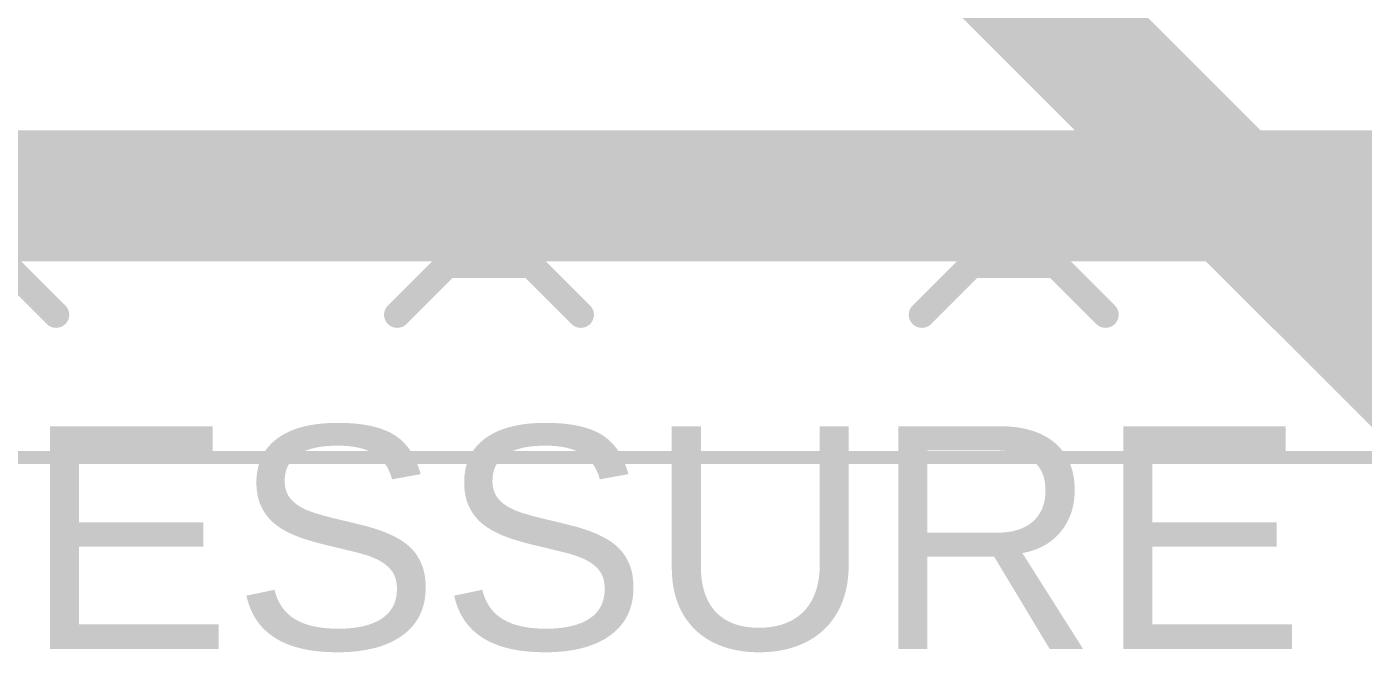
# Model space of a CAD drawing. Header units: millimetres. Extents: x 0 to 214, y 0 to 214.
# Drawn here: x 5.846 to 6.355, y -0.101 to 0.137 of the extents above; entities that cross this region are included whole.
import ezdxf

# ---------------------------------------------------------------- set-up
doc = ezdxf.new("R2010")
doc.units = ezdxf.units.MM
doc.header["$MEASUREMENT"] = 0
for name, color, linetype in [('BottomLayer', 5, 'Continuous'), ('TopLayer', 1, 'Continuous'), ('TopOverlay', 2, 'Continuous')]:
    doc.layers.add(name, color=color, linetype=linetype)
doc.styles.add('Arial', font='', dxfattribs={"height": 0.2})
doc.styles.get('Arial').set_extended_font_data('Arial')

# ---------------------------------------------------------------- blocks, each defined once
blk = doc.blocks.new('TBP01R1_508_04BE_88')
at = {"layer": 'TopOverlay'}
for points, const_width in [([(0.53126, 0.39346), (-0.3315, 0.39346)], 0.005), ([(-0.026, 0.32), (-0.045, 0.339)], 0.01), ([(0.025, 0.339), (0.006, 0.32)], 0.01), ([(0.174, 0.32), (0.155, 0.339)], 0.01), ([(0.225, 0.339), (0.206, 0.32)], 0.01), ([(0.374, 0.32), (0.355, 0.339)], 0.01), ([(0.006, 0.32), (-0.026, 0.32)], 0.01), ([(0.206, 0.32), (0.174, 0.32)], 0.01)]:
    blk.add_lwpolyline(points, dxfattribs=dict(at, const_width=const_width))
at = {"layer": 'TopOverlay', "const_width": 0.005}
for points in [[(-0.0475, 0.339, 1), (-0.0425, 0.339, 1)], [(0.0225, 0.339, 1), (0.0275, 0.339, 1)], [(0.1525, 0.339, 1), (0.1575, 0.339, 1)], [(0.2225, 0.339, 1), (0.2275, 0.339, 1)], [(0.3525, 0.339, 1), (0.3575, 0.339, 1)], [(-0.0285, 0.32, 1), (-0.0235, 0.32, 1)], [(-0.0285, 0.32, 1), (-0.0235, 0.32, 1)], [(0.0035, 0.32, 1), (0.0085, 0.32, 1)], [(0.0035, 0.32, 1), (0.0085, 0.32, 1)], [(0.1715, 0.32, 1), (0.1765, 0.32, 1)], [(0.1715, 0.32, 1), (0.1765, 0.32, 1)], [(0.2035, 0.32, 1), (0.2085, 0.32, 1)], [(0.2035, 0.32, 1), (0.2085, 0.32, 1)]]:
    blk.add_lwpolyline(points, format="xyb", close=True, dxfattribs=at)

msp = doc.modelspace()

# ---------------------------------------------------------------- linework, layer by layer
at = {"layer": 'BottomLayer', "const_width": 0.05}
for points in [[(6.012, 0.36664), (6.37746, 0.00118)], [(6.37746, 0.00118), (6.70182, 0.00118)]]:
    msp.add_lwpolyline(points, dxfattribs=at)
at = {"layer": 'BottomLayer', "const_width": 0.025}
msp.add_lwpolyline([(6.36496, 0.00118, 1), (6.38996, 0.00118, 1)], format="xyb", close=True, dxfattribs=at)
msp.add_lwpolyline([(6.36496, 0.00118, 1), (6.38996, 0.00118, 1)], format="xyb", close=True, dxfattribs=at)
at = {"layer": 'TopLayer', "const_width": 0.05}
msp.add_lwpolyline([(4.976, 0.073), (6.508, 0.073)], dxfattribs=at)

# ---------------------------------------------------------------- block references
at = {"rotation": 180}
msp.add_blockref('TBP01R1_508_04BE_88', (6.212, 0.36664), dxfattribs=at)

# ---------------------------------------------------------------- texts
at = {"layer": 'TopOverlay', "style": 'Arial'}
msp.add_text('PRESSURE SENSOR', height=0.085, rotation=360, dxfattribs=at).set_placement((5.68, -0.09985))

doc.saveas('drawing.dxf')
